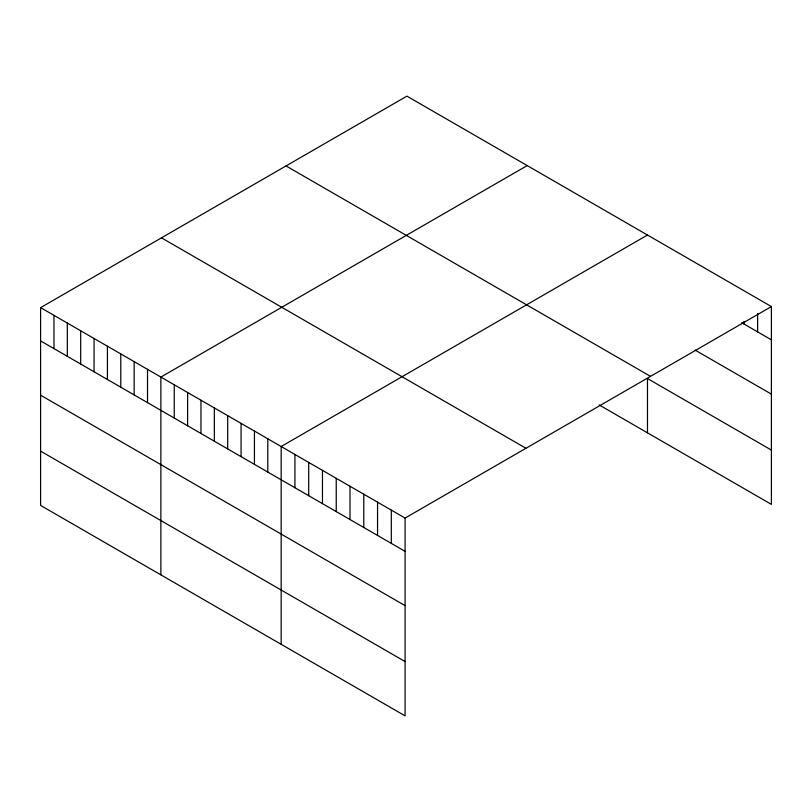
<?xml version="1.0" encoding="UTF-8"?>
<svg xmlns="http://www.w3.org/2000/svg" width="812" height="812" viewBox="0 0 812 812"><rect width="100%" height="100%" fill="white"/><g stroke="black" fill="none" stroke-linecap="round" stroke-linejoin="round"><path stroke-width="1.22" d="M40.6 307.626L405.087 518.066L405.087 715.859L40.6 505.429L40.6 307.626L406.913 96.141L771.4 306.571L771.4 504.374L599.154 404.924M527.191 165.587L160.877 377.072L160.877 574.866M647.479 235.023L281.165 446.519L281.165 644.312M405.087 518.066L771.4 306.571M741.742 322.719L771.4 339.842M695.143 350.114L771.4 394.135M286.027 165.932L650.513 376.362M771.4 450.081L647.479 378.534L647.479 432.826M161.486 237.835L525.973 448.275M40.6 340.898L405.087 551.338M40.6 395.19L405.087 605.63M40.6 451.137L405.087 661.567M757.626 313.412L757.626 331.895M743.863 321.481L743.863 323.947M391.313 510.109L391.313 543.38M377.55 502.161L377.55 535.433M363.776 494.214L363.776 527.485M350.013 486.266L350.013 519.538M336.239 478.319L336.239 511.59M322.465 470.361L322.465 503.633M308.702 462.414L308.702 495.685M294.929 454.466L294.929 487.738M267.798 438.795L267.798 472.066M254.43 431.081L254.43 464.352M241.073 423.367L241.073 456.638M227.705 415.653L227.705 448.924M214.338 407.939L214.338 441.21M200.97 400.225L200.97 433.496M187.613 392.5L187.613 425.772M174.245 384.786L174.245 418.058M147.52 369.358L147.52 402.63M134.153 361.644L134.153 394.916M120.785 353.92L120.785 387.192M107.428 346.206L107.428 379.478M94.06 338.492L94.06 371.764M80.692 330.778L80.692 364.05M67.325 323.064L67.325 356.336M53.968 315.34L53.968 348.612"/></g></svg>
